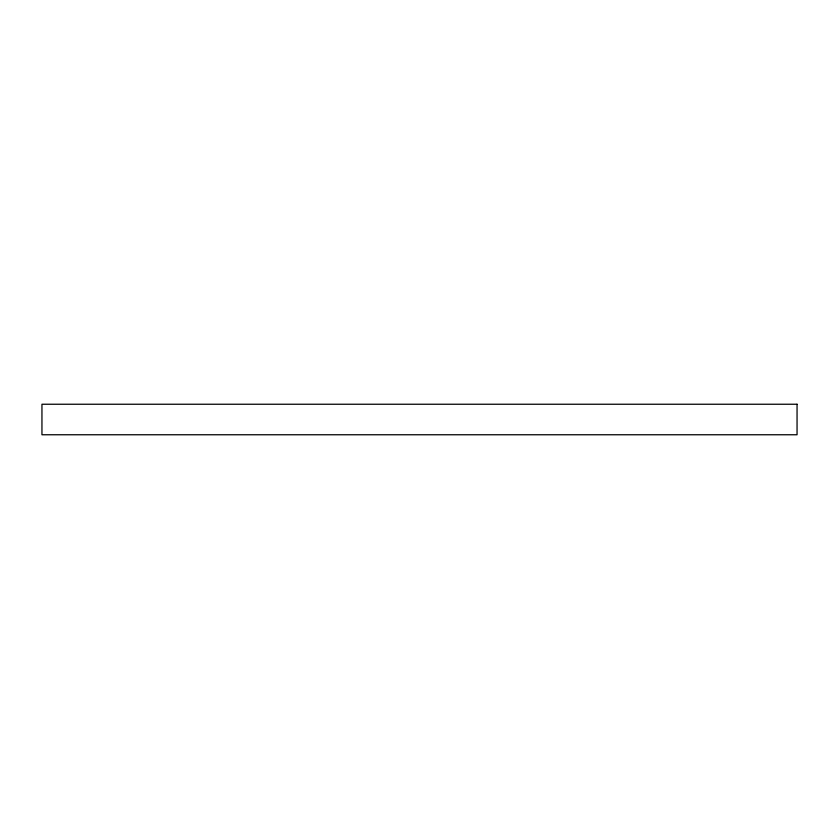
<?xml version="1.0" encoding="UTF-8"?>
<svg xmlns="http://www.w3.org/2000/svg" width="839" height="839" viewBox="0 0 839 839"><rect width="100%" height="100%" fill="white"/><g stroke="black" fill="none" stroke-linecap="round" stroke-linejoin="round"><path stroke-width="1.26" d="M797.05 404.241L41.95 404.241L41.95 434.759L797.05 434.759L797.05 404.241"/></g></svg>
